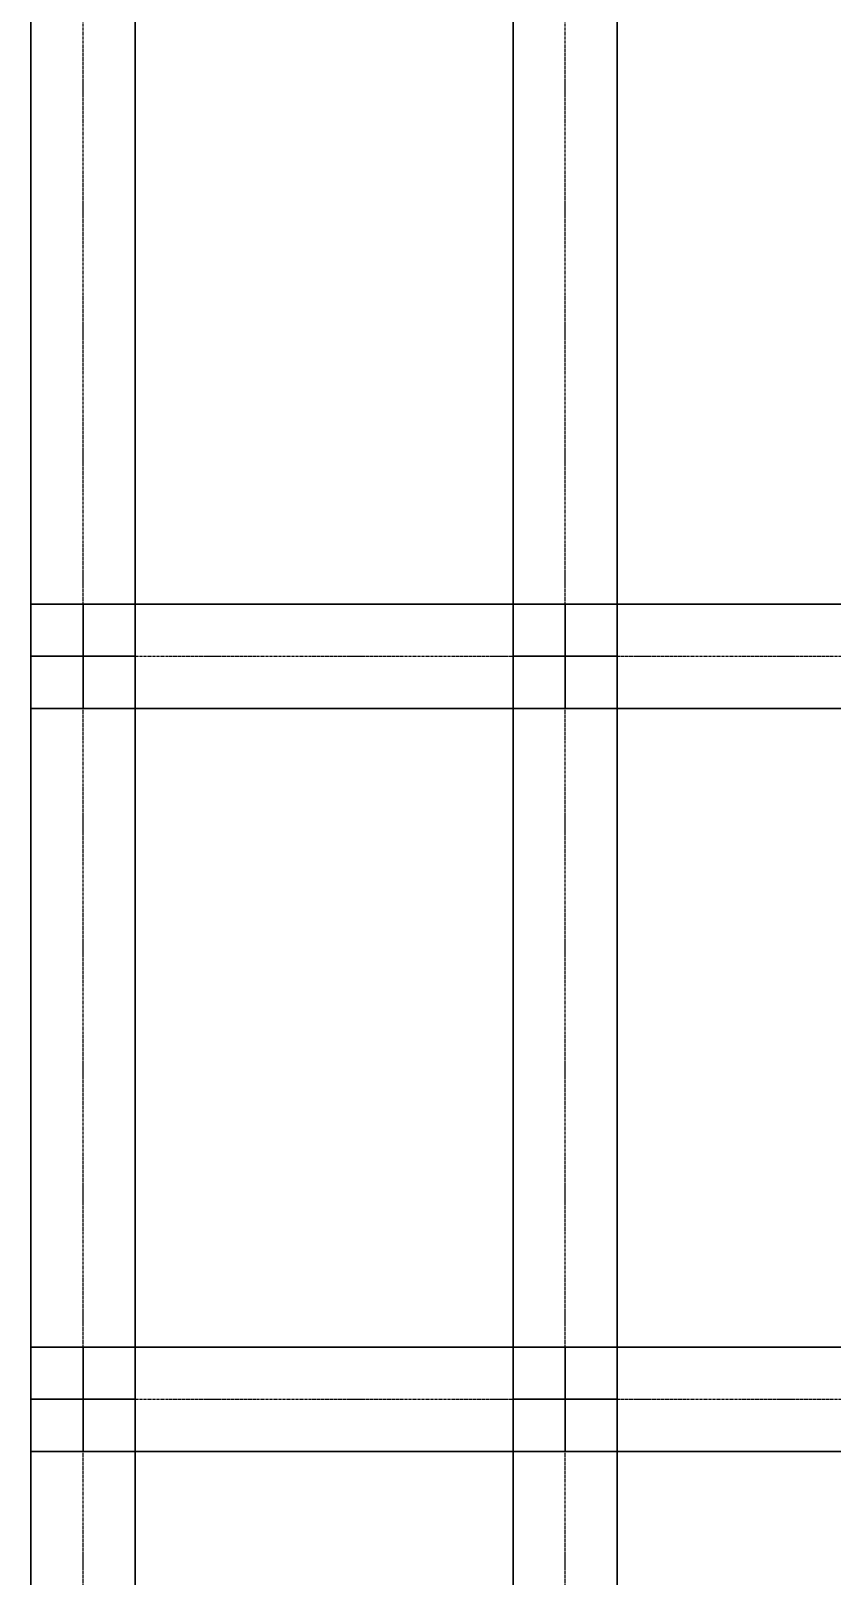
# Model space of a CAD drawing. Extents: x -12 to 2097, y 100 to 3117.
# Drawn here: x 1722 to 1906.5, y 474.2 to 829.8 of the extents above; entities that cross this region are included whole.
import ezdxf

# ---------------------------------------------------------------- set-up
doc = ezdxf.new("R2010")
doc.units = 0
doc.header["$MEASUREMENT"] = 0
doc.linetypes.add('Center', pattern=[2, 1.25, -0.25, 0.25, -0.25])
for name, color, linetype in [('BEAM', 5, 'CONTINUOUS'), ('CENTERLINES', 7, 'CONTINUOUS'), ('COLS', 5, 'CONTINUOUS')]:
    doc.layers.add(name, color=color, linetype=linetype)

msp = doc.modelspace()

# ---------------------------------------------------------------- linework, layer by layer
at = {"layer": 'BEAM', "color": 5, "linetype": 'CONTINUOUS'}
for points in [[(1722, 685.92, 600), (1722, 685.92, 624), (1722, 856.92, 624), (1722, 856.92, 600)], [(1722, 685.92, 624), (1746, 685.92, 624), (1746, 856.92, 624), (1722, 856.92, 624)], [(1746, 685.92, 600), (1722, 685.92, 600), (1722, 856.92, 600), (1746, 856.92, 600)], [(1722, 685.92, 468), (1722, 685.92, 492), (1722, 856.92, 492), (1722, 856.92, 468)], [(1722, 685.92, 492), (1746, 685.92, 492), (1746, 856.92, 492), (1722, 856.92, 492)], [(1746, 685.92, 468), (1722, 685.92, 468), (1722, 856.92, 468), (1746, 856.92, 468)], [(1722, 685.92, 336), (1722, 685.92, 360), (1722, 856.92, 360), (1722, 856.92, 336)], [(1722, 685.92, 360), (1746, 685.92, 360), (1746, 856.92, 360), (1722, 856.92, 360)], [(1746, 685.92, 336), (1722, 685.92, 336), (1722, 856.92, 336), (1746, 856.92, 336)], [(1722, 685.92, 204), (1722, 685.92, 228), (1722, 856.92, 228), (1722, 856.92, 204)], [(1722, 685.92, 228), (1746, 685.92, 228), (1746, 856.92, 228), (1722, 856.92, 228)], [(1746, 685.92, 204), (1722, 685.92, 204), (1722, 856.92, 204), (1746, 856.92, 204)], [(1722, 685.92, 60), (1722, 685.92, 84), (1722, 856.92, 84), (1722, 856.92, 60)], [(1722, 685.92, 84), (1746, 685.92, 84), (1746, 856.92, 84), (1722, 856.92, 84)], [(1746, 685.92, 60), (1722, 685.92, 60), (1722, 856.92, 60), (1746, 856.92, 60)], [(1746, 685.92, 624), (1746, 685.92, 600), (1746, 856.92, 600), (1746, 856.92, 624)], [(1746, 685.92, 492), (1746, 685.92, 468), (1746, 856.92, 468), (1746, 856.92, 492)], [(1746, 685.92, 360), (1746, 685.92, 336), (1746, 856.92, 336), (1746, 856.92, 360)], [(1746, 685.92, 228), (1746, 685.92, 204), (1746, 856.92, 204), (1746, 856.92, 228)], [(1746, 685.92, 84), (1746, 685.92, 60), (1746, 856.92, 60), (1746, 856.92, 84)], [(1833, 685.92, 600), (1833, 685.92, 624), (1833, 856.92, 624), (1833, 856.92, 600)], [(1833, 685.92, 624), (1857, 685.92, 624), (1857, 856.92, 624), (1833, 856.92, 624)], [(1857, 685.92, 600), (1833, 685.92, 600), (1833, 856.92, 600), (1857, 856.92, 600)], [(1833, 685.92, 468), (1833, 685.92, 492), (1833, 856.92, 492), (1833, 856.92, 468)], [(1833, 685.92, 492), (1857, 685.92, 492), (1857, 856.92, 492), (1833, 856.92, 492)], [(1857, 685.92, 468), (1833, 685.92, 468), (1833, 856.92, 468), (1857, 856.92, 468)], [(1833, 685.92, 336), (1833, 685.92, 360), (1833, 856.92, 360), (1833, 856.92, 336)], [(1833, 685.92, 360), (1857, 685.92, 360), (1857, 856.92, 360), (1833, 856.92, 360)], [(1857, 685.92, 336), (1833, 685.92, 336), (1833, 856.92, 336), (1857, 856.92, 336)], [(1833, 685.92, 204), (1833, 685.92, 228), (1833, 856.92, 228), (1833, 856.92, 204)], [(1833, 685.92, 228), (1857, 685.92, 228), (1857, 856.92, 228), (1833, 856.92, 228)], [(1857, 685.92, 204), (1833, 685.92, 204), (1833, 856.92, 204), (1857, 856.92, 204)], [(1833, 685.92, 60), (1833, 685.92, 84), (1833, 856.92, 84), (1833, 856.92, 60)], [(1833, 685.92, 84), (1857, 685.92, 84), (1857, 856.92, 84), (1833, 856.92, 84)], [(1857, 685.92, 60), (1833, 685.92, 60), (1833, 856.92, 60), (1857, 856.92, 60)], [(1857, 685.92, 624), (1857, 685.92, 600), (1857, 856.92, 600), (1857, 856.92, 624)], [(1857, 685.92, 492), (1857, 685.92, 468), (1857, 856.92, 468), (1857, 856.92, 492)], [(1857, 685.92, 360), (1857, 685.92, 336), (1857, 856.92, 336), (1857, 856.92, 360)], [(1857, 685.92, 228), (1857, 685.92, 204), (1857, 856.92, 204), (1857, 856.92, 228)], [(1857, 685.92, 84), (1857, 685.92, 60), (1857, 856.92, 60), (1857, 856.92, 84)], [(1734, 697.92, 600), (1734, 697.92, 624), (1845, 697.92, 624), (1845, 697.92, 600)], [(1734, 697.92, 624), (1734, 673.92, 624), (1845, 673.92, 624), (1845, 697.92, 624)], [(1734, 673.92, 600), (1734, 697.92, 600), (1845, 697.92, 600), (1845, 673.92, 600)], [(1734, 697.92, 468), (1734, 697.92, 492), (1845, 697.92, 492), (1845, 697.92, 468)], [(1734, 697.92, 492), (1734, 673.92, 492), (1845, 673.92, 492), (1845, 697.92, 492)], [(1734, 673.92, 468), (1734, 697.92, 468), (1845, 697.92, 468), (1845, 673.92, 468)], [(1734, 697.92, 336), (1734, 697.92, 360), (1845, 697.92, 360), (1845, 697.92, 336)], [(1734, 697.92, 360), (1734, 673.92, 360), (1845, 673.92, 360), (1845, 697.92, 360)], [(1734, 673.92, 336), (1734, 697.92, 336), (1845, 697.92, 336), (1845, 673.92, 336)], [(1734, 697.92, 204), (1734, 697.92, 228), (1845, 697.92, 228), (1845, 697.92, 204)], [(1734, 697.92, 228), (1734, 673.92, 228), (1845, 673.92, 228), (1845, 697.92, 228)], [(1734, 673.92, 204), (1734, 697.92, 204), (1845, 697.92, 204), (1845, 673.92, 204)], [(1734, 697.92, 60), (1734, 697.92, 84), (1845, 697.92, 84), (1845, 697.92, 60)], [(1734, 697.92, 84), (1734, 673.92, 84), (1845, 673.92, 84), (1845, 697.92, 84)], [(1734, 673.92, 60), (1734, 697.92, 60), (1845, 697.92, 60), (1845, 673.92, 60)], [(1845, 697.92, 600), (1845, 697.92, 624), (1974, 697.92, 624), (1974, 697.92, 600)], [(1845, 697.92, 624), (1845, 673.92, 624), (1974, 673.92, 624), (1974, 697.92, 624)], [(1845, 673.92, 600), (1845, 697.92, 600), (1974, 697.92, 600), (1974, 673.92, 600)], [(1845, 697.92, 468), (1845, 697.92, 492), (1974, 697.92, 492), (1974, 697.92, 468)], [(1845, 697.92, 492), (1845, 673.92, 492), (1974, 673.92, 492), (1974, 697.92, 492)], [(1845, 673.92, 468), (1845, 697.92, 468), (1974, 697.92, 468), (1974, 673.92, 468)], [(1845, 697.92, 336), (1845, 697.92, 360), (1974, 697.92, 360), (1974, 697.92, 336)], [(1845, 697.92, 360), (1845, 673.92, 360), (1974, 673.92, 360), (1974, 697.92, 360)], [(1845, 673.92, 336), (1845, 697.92, 336), (1974, 697.92, 336), (1974, 673.92, 336)], [(1845, 697.92, 204), (1845, 697.92, 228), (1974, 697.92, 228), (1974, 697.92, 204)], [(1845, 697.92, 228), (1845, 673.92, 228), (1974, 673.92, 228), (1974, 697.92, 228)], [(1845, 673.92, 204), (1845, 697.92, 204), (1974, 697.92, 204), (1974, 673.92, 204)], [(1845, 697.92, 60), (1845, 697.92, 84), (1974, 697.92, 84), (1974, 697.92, 60)], [(1845, 697.92, 84), (1845, 673.92, 84), (1974, 673.92, 84), (1974, 697.92, 84)], [(1845, 673.92, 60), (1845, 697.92, 60), (1974, 697.92, 60), (1974, 673.92, 60)], [(1722, 514.92, 600), (1722, 514.92, 624), (1722, 685.92, 624), (1722, 685.92, 600)], [(1722, 514.92, 624), (1746, 514.92, 624), (1746, 685.92, 624), (1722, 685.92, 624)], [(1746, 514.92, 600), (1722, 514.92, 600), (1722, 685.92, 600), (1746, 685.92, 600)], [(1722, 514.92, 468), (1722, 514.92, 492), (1722, 685.92, 492), (1722, 685.92, 468)], [(1722, 514.92, 492), (1746, 514.92, 492), (1746, 685.92, 492), (1722, 685.92, 492)], [(1746, 514.92, 468), (1722, 514.92, 468), (1722, 685.92, 468), (1746, 685.92, 468)], [(1722, 514.92, 336), (1722, 514.92, 360), (1722, 685.92, 360), (1722, 685.92, 336)], [(1722, 514.92, 360), (1746, 514.92, 360), (1746, 685.92, 360), (1722, 685.92, 360)], [(1746, 514.92, 336), (1722, 514.92, 336), (1722, 685.92, 336), (1746, 685.92, 336)], [(1722, 514.92, 204), (1722, 514.92, 228), (1722, 685.92, 228), (1722, 685.92, 204)], [(1722, 514.92, 228), (1746, 514.92, 228), (1746, 685.92, 228), (1722, 685.92, 228)], [(1746, 514.92, 204), (1722, 514.92, 204), (1722, 685.92, 204), (1746, 685.92, 204)], [(1722, 514.92, 60), (1722, 514.92, 84), (1722, 685.92, 84), (1722, 685.92, 60)], [(1722, 514.92, 84), (1746, 514.92, 84), (1746, 685.92, 84), (1722, 685.92, 84)], [(1746, 514.92, 60), (1722, 514.92, 60), (1722, 685.92, 60), (1746, 685.92, 60)], [(1746, 514.92, 624), (1746, 514.92, 600), (1746, 685.92, 600), (1746, 685.92, 624)], [(1746, 514.92, 492), (1746, 514.92, 468), (1746, 685.92, 468), (1746, 685.92, 492)], [(1746, 514.92, 360), (1746, 514.92, 336), (1746, 685.92, 336), (1746, 685.92, 360)], [(1746, 514.92, 228), (1746, 514.92, 204), (1746, 685.92, 204), (1746, 685.92, 228)], [(1746, 514.92, 84), (1746, 514.92, 60), (1746, 685.92, 60), (1746, 685.92, 84)], [(1833, 514.92, 600), (1833, 514.92, 624), (1833, 685.92, 624), (1833, 685.92, 600)], [(1833, 514.92, 624), (1857, 514.92, 624), (1857, 685.92, 624), (1833, 685.92, 624)], [(1857, 514.92, 600), (1833, 514.92, 600), (1833, 685.92, 600), (1857, 685.92, 600)], [(1833, 514.92, 468), (1833, 514.92, 492), (1833, 685.92, 492), (1833, 685.92, 468)], [(1833, 514.92, 492), (1857, 514.92, 492), (1857, 685.92, 492), (1833, 685.92, 492)], [(1857, 514.92, 468), (1833, 514.92, 468), (1833, 685.92, 468), (1857, 685.92, 468)], [(1833, 514.92, 336), (1833, 514.92, 360), (1833, 685.92, 360), (1833, 685.92, 336)], [(1833, 514.92, 360), (1857, 514.92, 360), (1857, 685.92, 360), (1833, 685.92, 360)], [(1857, 514.92, 336), (1833, 514.92, 336), (1833, 685.92, 336), (1857, 685.92, 336)], [(1833, 514.92, 204), (1833, 514.92, 228), (1833, 685.92, 228), (1833, 685.92, 204)], [(1833, 514.92, 228), (1857, 514.92, 228), (1857, 685.92, 228), (1833, 685.92, 228)], [(1857, 514.92, 204), (1833, 514.92, 204), (1833, 685.92, 204), (1857, 685.92, 204)], [(1833, 514.92, 60), (1833, 514.92, 84), (1833, 685.92, 84), (1833, 685.92, 60)], [(1833, 514.92, 84), (1857, 514.92, 84), (1857, 685.92, 84), (1833, 685.92, 84)], [(1857, 514.92, 60), (1833, 514.92, 60), (1833, 685.92, 60), (1857, 685.92, 60)], [(1857, 514.92, 624), (1857, 514.92, 600), (1857, 685.92, 600), (1857, 685.92, 624)], [(1857, 514.92, 492), (1857, 514.92, 468), (1857, 685.92, 468), (1857, 685.92, 492)], [(1857, 514.92, 360), (1857, 514.92, 336), (1857, 685.92, 336), (1857, 685.92, 360)], [(1857, 514.92, 228), (1857, 514.92, 204), (1857, 685.92, 204), (1857, 685.92, 228)], [(1857, 514.92, 84), (1857, 514.92, 60), (1857, 685.92, 60), (1857, 685.92, 84)], [(1734, 673.92, 624), (1734, 673.92, 600), (1845, 673.92, 600), (1845, 673.92, 624)], [(1734, 673.92, 492), (1734, 673.92, 468), (1845, 673.92, 468), (1845, 673.92, 492)], [(1734, 673.92, 360), (1734, 673.92, 336), (1845, 673.92, 336), (1845, 673.92, 360)], [(1734, 673.92, 228), (1734, 673.92, 204), (1845, 673.92, 204), (1845, 673.92, 228)], [(1734, 673.92, 84), (1734, 673.92, 60), (1845, 673.92, 60), (1845, 673.92, 84)], [(1845, 673.92, 624), (1845, 673.92, 600), (1974, 673.92, 600), (1974, 673.92, 624)], [(1845, 673.92, 492), (1845, 673.92, 468), (1974, 673.92, 468), (1974, 673.92, 492)], [(1845, 673.92, 360), (1845, 673.92, 336), (1974, 673.92, 336), (1974, 673.92, 360)], [(1845, 673.92, 228), (1845, 673.92, 204), (1974, 673.92, 204), (1974, 673.92, 228)], [(1845, 673.92, 84), (1845, 673.92, 60), (1974, 673.92, 60), (1974, 673.92, 84)], [(1734, 526.92, 600), (1734, 526.92, 624), (1845, 526.92, 624), (1845, 526.92, 600)], [(1734, 526.92, 624), (1734, 502.92, 624), (1845, 502.92, 624), (1845, 526.92, 624)], [(1734, 502.92, 600), (1734, 526.92, 600), (1845, 526.92, 600), (1845, 502.92, 600)], [(1734, 526.92, 468), (1734, 526.92, 492), (1845, 526.92, 492), (1845, 526.92, 468)], [(1734, 526.92, 492), (1734, 502.92, 492), (1845, 502.92, 492), (1845, 526.92, 492)], [(1734, 502.92, 468), (1734, 526.92, 468), (1845, 526.92, 468), (1845, 502.92, 468)], [(1734, 526.92, 336), (1734, 526.92, 360), (1845, 526.92, 360), (1845, 526.92, 336)], [(1734, 526.92, 360), (1734, 502.92, 360), (1845, 502.92, 360), (1845, 526.92, 360)], [(1734, 502.92, 336), (1734, 526.92, 336), (1845, 526.92, 336), (1845, 502.92, 336)], [(1734, 526.92, 204), (1734, 526.92, 228), (1845, 526.92, 228), (1845, 526.92, 204)], [(1734, 526.92, 228), (1734, 502.92, 228), (1845, 502.92, 228), (1845, 526.92, 228)], [(1734, 502.92, 204), (1734, 526.92, 204), (1845, 526.92, 204), (1845, 502.92, 204)], [(1734, 526.92, 60), (1734, 526.92, 84), (1845, 526.92, 84), (1845, 526.92, 60)], [(1734, 526.92, 84), (1734, 502.92, 84), (1845, 502.92, 84), (1845, 526.92, 84)], [(1734, 502.92, 60), (1734, 526.92, 60), (1845, 526.92, 60), (1845, 502.92, 60)], [(1845, 526.92, 600), (1845, 526.92, 624), (1974, 526.92, 624), (1974, 526.92, 600)], [(1845, 526.92, 624), (1845, 502.92, 624), (1974, 502.92, 624), (1974, 526.92, 624)], [(1845, 502.92, 600), (1845, 526.92, 600), (1974, 526.92, 600), (1974, 502.92, 600)], [(1845, 526.92, 468), (1845, 526.92, 492), (1974, 526.92, 492), (1974, 526.92, 468)], [(1845, 526.92, 492), (1845, 502.92, 492), (1974, 502.92, 492), (1974, 526.92, 492)], [(1845, 502.92, 468), (1845, 526.92, 468), (1974, 526.92, 468), (1974, 502.92, 468)], [(1845, 526.92, 336), (1845, 526.92, 360), (1974, 526.92, 360), (1974, 526.92, 336)], [(1845, 526.92, 360), (1845, 502.92, 360), (1974, 502.92, 360), (1974, 526.92, 360)], [(1845, 502.92, 336), (1845, 526.92, 336), (1974, 526.92, 336), (1974, 502.92, 336)], [(1845, 526.92, 204), (1845, 526.92, 228), (1974, 526.92, 228), (1974, 526.92, 204)], [(1845, 526.92, 228), (1845, 502.92, 228), (1974, 502.92, 228), (1974, 526.92, 228)], [(1845, 502.92, 204), (1845, 526.92, 204), (1974, 526.92, 204), (1974, 502.92, 204)], [(1845, 526.92, 60), (1845, 526.92, 84), (1974, 526.92, 84), (1974, 526.92, 60)], [(1845, 526.92, 84), (1845, 502.92, 84), (1974, 502.92, 84), (1974, 526.92, 84)], [(1845, 502.92, 60), (1845, 526.92, 60), (1974, 526.92, 60), (1974, 502.92, 60)], [(1722, 454.92, 600), (1722, 454.92, 624), (1722, 514.92, 624), (1722, 514.92, 600)], [(1722, 454.92, 624), (1746, 454.92, 624), (1746, 514.92, 624), (1722, 514.92, 624)], [(1746, 454.92, 600), (1722, 454.92, 600), (1722, 514.92, 600), (1746, 514.92, 600)], [(1722, 454.92, 468), (1722, 454.92, 492), (1722, 514.92, 492), (1722, 514.92, 468)], [(1722, 454.92, 492), (1746, 454.92, 492), (1746, 514.92, 492), (1722, 514.92, 492)], [(1746, 454.92, 468), (1722, 454.92, 468), (1722, 514.92, 468), (1746, 514.92, 468)], [(1722, 454.92, 336), (1722, 454.92, 360), (1722, 514.92, 360), (1722, 514.92, 336)], [(1722, 454.92, 360), (1746, 454.92, 360), (1746, 514.92, 360), (1722, 514.92, 360)], [(1746, 454.92, 336), (1722, 454.92, 336), (1722, 514.92, 336), (1746, 514.92, 336)], [(1722, 454.92, 204), (1722, 454.92, 228), (1722, 514.92, 228), (1722, 514.92, 204)], [(1722, 454.92, 228), (1746, 454.92, 228), (1746, 514.92, 228), (1722, 514.92, 228)], [(1746, 454.92, 204), (1722, 454.92, 204), (1722, 514.92, 204), (1746, 514.92, 204)], [(1722, 454.92, 60), (1722, 454.92, 84), (1722, 514.92, 84), (1722, 514.92, 60)], [(1722, 454.92, 84), (1746, 454.92, 84), (1746, 514.92, 84), (1722, 514.92, 84)], [(1746, 454.92, 60), (1722, 454.92, 60), (1722, 514.92, 60), (1746, 514.92, 60)], [(1746, 454.92, 624), (1746, 454.92, 600), (1746, 514.92, 600), (1746, 514.92, 624)], [(1746, 454.92, 492), (1746, 454.92, 468), (1746, 514.92, 468), (1746, 514.92, 492)], [(1746, 454.92, 360), (1746, 454.92, 336), (1746, 514.92, 336), (1746, 514.92, 360)], [(1746, 454.92, 228), (1746, 454.92, 204), (1746, 514.92, 204), (1746, 514.92, 228)], [(1746, 454.92, 84), (1746, 454.92, 60), (1746, 514.92, 60), (1746, 514.92, 84)], [(1833, 454.92, 600), (1833, 454.92, 624), (1833, 514.92, 624), (1833, 514.92, 600)], [(1833, 454.92, 624), (1857, 454.92, 624), (1857, 514.92, 624), (1833, 514.92, 624)], [(1857, 454.92, 600), (1833, 454.92, 600), (1833, 514.92, 600), (1857, 514.92, 600)], [(1833, 454.92, 468), (1833, 454.92, 492), (1833, 514.92, 492), (1833, 514.92, 468)], [(1833, 454.92, 492), (1857, 454.92, 492), (1857, 514.92, 492), (1833, 514.92, 492)], [(1857, 454.92, 468), (1833, 454.92, 468), (1833, 514.92, 468), (1857, 514.92, 468)], [(1833, 454.92, 336), (1833, 454.92, 360), (1833, 514.92, 360), (1833, 514.92, 336)], [(1833, 454.92, 360), (1857, 454.92, 360), (1857, 514.92, 360), (1833, 514.92, 360)], [(1857, 454.92, 336), (1833, 454.92, 336), (1833, 514.92, 336), (1857, 514.92, 336)], [(1833, 454.92, 204), (1833, 454.92, 228), (1833, 514.92, 228), (1833, 514.92, 204)], [(1833, 454.92, 228), (1857, 454.92, 228), (1857, 514.92, 228), (1833, 514.92, 228)], [(1857, 454.92, 204), (1833, 454.92, 204), (1833, 514.92, 204), (1857, 514.92, 204)], [(1833, 454.92, 60), (1833, 454.92, 84), (1833, 514.92, 84), (1833, 514.92, 60)], [(1833, 454.92, 84), (1857, 454.92, 84), (1857, 514.92, 84), (1833, 514.92, 84)], [(1857, 454.92, 60), (1833, 454.92, 60), (1833, 514.92, 60), (1857, 514.92, 60)], [(1857, 454.92, 624), (1857, 454.92, 600), (1857, 514.92, 600), (1857, 514.92, 624)], [(1857, 454.92, 492), (1857, 454.92, 468), (1857, 514.92, 468), (1857, 514.92, 492)], [(1857, 454.92, 360), (1857, 454.92, 336), (1857, 514.92, 336), (1857, 514.92, 360)], [(1857, 454.92, 228), (1857, 454.92, 204), (1857, 514.92, 204), (1857, 514.92, 228)], [(1857, 454.92, 84), (1857, 454.92, 60), (1857, 514.92, 60), (1857, 514.92, 84)], [(1734, 502.92, 624), (1734, 502.92, 600), (1845, 502.92, 600), (1845, 502.92, 624)], [(1734, 502.92, 492), (1734, 502.92, 468), (1845, 502.92, 468), (1845, 502.92, 492)], [(1734, 502.92, 360), (1734, 502.92, 336), (1845, 502.92, 336), (1845, 502.92, 360)], [(1734, 502.92, 228), (1734, 502.92, 204), (1845, 502.92, 204), (1845, 502.92, 228)], [(1734, 502.92, 84), (1734, 502.92, 60), (1845, 502.92, 60), (1845, 502.92, 84)], [(1845, 502.92, 624), (1845, 502.92, 600), (1974, 502.92, 600), (1974, 502.92, 624)], [(1845, 502.92, 492), (1845, 502.92, 468), (1974, 502.92, 468), (1974, 502.92, 492)], [(1845, 502.92, 360), (1845, 502.92, 336), (1974, 502.92, 336), (1974, 502.92, 360)], [(1845, 502.92, 228), (1845, 502.92, 204), (1974, 502.92, 204), (1974, 502.92, 228)], [(1845, 502.92, 84), (1845, 502.92, 60), (1974, 502.92, 60), (1974, 502.92, 84)]]:
    msp.add_3dface(points, dxfattribs=at)
at = {"layer": 'CENTERLINES', "color": 0, "linetype": 'CENTER', "ltscale": 0.5}
for p, q in [((1734, 685.92, 624), (1734, 856.92, 624)), ((1734, 685.92, 492), (1734, 856.92, 492)), ((1734, 685.92, 360), (1734, 856.92, 360)), ((1734, 685.92, 228), (1734, 856.92, 228)), ((1734, 685.92, 84), (1734, 856.92, 84)), ((1845, 685.92, 624), (1845, 856.92, 624)), ((1845, 685.92, 492), (1845, 856.92, 492)), ((1845, 685.92, 360), (1845, 856.92, 360)), ((1845, 685.92, 228), (1845, 856.92, 228)), ((1845, 685.92, 84), (1845, 856.92, 84)), ((1734, 514.92, 624), (1734, 685.92, 624)), ((1734, 514.92, 492), (1734, 685.92, 492)), ((1734, 514.92, 360), (1734, 685.92, 360)), ((1734, 514.92, 228), (1734, 685.92, 228)), ((1734, 514.92, 84), (1734, 685.92, 84)), ((1734, 685.92, 624), (1845, 685.92, 624)), ((1734, 685.92, 492), (1845, 685.92, 492)), ((1734, 685.92, 360), (1845, 685.92, 360)), ((1734, 685.92, 228), (1845, 685.92, 228)), ((1734, 685.92, 84), (1845, 685.92, 84)), ((1734, 685.92, 492), (1734, 685.92, 624)), ((1734, 685.92, 360), (1734, 685.92, 492)), ((1734, 685.92, 228), (1734, 685.92, 360)), ((1734, 685.92, 84), (1734, 685.92, 228)), ((1734, 685.92, 24), (1734, 685.92, 84)), ((1734, 685.92), (1734, 685.92, 24)), ((1845, 514.92, 624), (1845, 685.92, 624)), ((1845, 514.92, 492), (1845, 685.92, 492)), ((1845, 514.92, 360), (1845, 685.92, 360)), ((1845, 514.92, 228), (1845, 685.92, 228)), ((1845, 514.92, 84), (1845, 685.92, 84)), ((1845, 685.92, 624), (1974, 685.92, 624)), ((1845, 685.92, 492), (1974, 685.92, 492)), ((1845, 685.92, 360), (1974, 685.92, 360)), ((1845, 685.92, 228), (1974, 685.92, 228)), ((1845, 685.92, 84), (1974, 685.92, 84)), ((1845, 685.92, 492), (1845, 685.92, 624)), ((1845, 685.92, 360), (1845, 685.92, 492)), ((1845, 685.92, 228), (1845, 685.92, 360)), ((1845, 685.92, 84), (1845, 685.92, 228)), ((1845, 685.92, 24), (1845, 685.92, 84)), ((1845, 685.92), (1845, 685.92, 24)), ((1734, 454.92, 624), (1734, 514.92, 624)), ((1734, 454.92, 492), (1734, 514.92, 492)), ((1734, 454.92, 360), (1734, 514.92, 360)), ((1734, 454.92, 228), (1734, 514.92, 228)), ((1734, 454.92, 84), (1734, 514.92, 84)), ((1734, 514.92, 624), (1845, 514.92, 624)), ((1734, 514.92, 492), (1845, 514.92, 492)), ((1734, 514.92, 360), (1845, 514.92, 360)), ((1734, 514.92, 228), (1845, 514.92, 228)), ((1734, 514.92, 84), (1845, 514.92, 84)), ((1734, 514.92, 492), (1734, 514.92, 624)), ((1734, 514.92, 360), (1734, 514.92, 492)), ((1734, 514.92, 228), (1734, 514.92, 360)), ((1734, 514.92, 84), (1734, 514.92, 228)), ((1734, 514.92, 24), (1734, 514.92, 84)), ((1734, 514.92), (1734, 514.92, 24)), ((1845, 454.92, 624), (1845, 514.92, 624)), ((1845, 454.92, 492), (1845, 514.92, 492)), ((1845, 454.92, 360), (1845, 514.92, 360)), ((1845, 454.92, 228), (1845, 514.92, 228)), ((1845, 454.92, 84), (1845, 514.92, 84)), ((1845, 514.92, 624), (1974, 514.92, 624)), ((1845, 514.92, 492), (1974, 514.92, 492)), ((1845, 514.92, 360), (1974, 514.92, 360)), ((1845, 514.92, 228), (1974, 514.92, 228)), ((1845, 514.92, 84), (1974, 514.92, 84)), ((1845, 514.92, 492), (1845, 514.92, 624)), ((1845, 514.92, 360), (1845, 514.92, 492)), ((1845, 514.92, 228), (1845, 514.92, 360)), ((1845, 514.92, 84), (1845, 514.92, 228)), ((1845, 514.92, 24), (1845, 514.92, 84)), ((1845, 514.92), (1845, 514.92, 24))]:
    msp.add_line(p, q, dxfattribs=at)
at = {"layer": 'COLS', "color": 5, "linetype": 'CONTINUOUS'}
for points in [[(1746, 697.92, 492), (1722, 697.92, 492), (1722, 697.92, 624), (1746, 697.92, 624)], [(1722, 697.92, 492), (1722, 673.92, 492), (1722, 673.92, 624), (1722, 697.92, 624)], [(1746, 697.92, 360), (1722, 697.92, 360), (1722, 697.92, 492), (1746, 697.92, 492)], [(1722, 697.92, 360), (1722, 673.92, 360), (1722, 673.92, 492), (1722, 697.92, 492)], [(1746, 697.92, 228), (1722, 697.92, 228), (1722, 697.92, 360), (1746, 697.92, 360)], [(1722, 697.92, 228), (1722, 673.92, 228), (1722, 673.92, 360), (1722, 697.92, 360)], [(1746, 697.92, 84), (1722, 697.92, 84), (1722, 697.92, 228), (1746, 697.92, 228)], [(1722, 697.92, 84), (1722, 673.92, 84), (1722, 673.92, 228), (1722, 697.92, 228)], [(1746, 697.92, 24), (1722, 697.92, 24), (1722, 697.92, 84), (1746, 697.92, 84)], [(1722, 697.92, 24), (1722, 673.92, 24), (1722, 673.92, 84), (1722, 697.92, 84)], [(1746, 697.92), (1722, 697.92), (1722, 697.92, 24), (1746, 697.92, 24)], [(1722, 697.92), (1722, 673.92), (1722, 673.92, 24), (1722, 697.92, 24)], [(1746, 673.92, 492), (1746, 697.92, 492), (1746, 697.92, 624), (1746, 673.92, 624)], [(1746, 673.92, 360), (1746, 697.92, 360), (1746, 697.92, 492), (1746, 673.92, 492)], [(1746, 673.92, 228), (1746, 697.92, 228), (1746, 697.92, 360), (1746, 673.92, 360)], [(1746, 673.92, 84), (1746, 697.92, 84), (1746, 697.92, 228), (1746, 673.92, 228)], [(1746, 673.92, 24), (1746, 697.92, 24), (1746, 697.92, 84), (1746, 673.92, 84)], [(1746, 673.92), (1746, 697.92), (1746, 697.92, 24), (1746, 673.92, 24)], [(1857, 697.92, 492), (1833, 697.92, 492), (1833, 697.92, 624), (1857, 697.92, 624)], [(1833, 697.92, 492), (1833, 673.92, 492), (1833, 673.92, 624), (1833, 697.92, 624)], [(1857, 697.92, 360), (1833, 697.92, 360), (1833, 697.92, 492), (1857, 697.92, 492)], [(1833, 697.92, 360), (1833, 673.92, 360), (1833, 673.92, 492), (1833, 697.92, 492)], [(1857, 697.92, 228), (1833, 697.92, 228), (1833, 697.92, 360), (1857, 697.92, 360)], [(1833, 697.92, 228), (1833, 673.92, 228), (1833, 673.92, 360), (1833, 697.92, 360)], [(1857, 697.92, 84), (1833, 697.92, 84), (1833, 697.92, 228), (1857, 697.92, 228)], [(1833, 697.92, 84), (1833, 673.92, 84), (1833, 673.92, 228), (1833, 697.92, 228)], [(1857, 697.92, 24), (1833, 697.92, 24), (1833, 697.92, 84), (1857, 697.92, 84)], [(1833, 697.92, 24), (1833, 673.92, 24), (1833, 673.92, 84), (1833, 697.92, 84)], [(1857, 697.92), (1833, 697.92), (1833, 697.92, 24), (1857, 697.92, 24)], [(1833, 697.92), (1833, 673.92), (1833, 673.92, 24), (1833, 697.92, 24)], [(1857, 673.92, 492), (1857, 697.92, 492), (1857, 697.92, 624), (1857, 673.92, 624)], [(1857, 673.92, 360), (1857, 697.92, 360), (1857, 697.92, 492), (1857, 673.92, 492)], [(1857, 673.92, 228), (1857, 697.92, 228), (1857, 697.92, 360), (1857, 673.92, 360)], [(1857, 673.92, 84), (1857, 697.92, 84), (1857, 697.92, 228), (1857, 673.92, 228)], [(1857, 673.92, 24), (1857, 697.92, 24), (1857, 697.92, 84), (1857, 673.92, 84)], [(1857, 673.92), (1857, 697.92), (1857, 697.92, 24), (1857, 673.92, 24)], [(1722, 673.92, 492), (1746, 673.92, 492), (1746, 673.92, 624), (1722, 673.92, 624)], [(1722, 673.92, 360), (1746, 673.92, 360), (1746, 673.92, 492), (1722, 673.92, 492)], [(1722, 673.92, 228), (1746, 673.92, 228), (1746, 673.92, 360), (1722, 673.92, 360)], [(1722, 673.92, 84), (1746, 673.92, 84), (1746, 673.92, 228), (1722, 673.92, 228)], [(1722, 673.92, 24), (1746, 673.92, 24), (1746, 673.92, 84), (1722, 673.92, 84)], [(1722, 673.92), (1746, 673.92), (1746, 673.92, 24), (1722, 673.92, 24)], [(1833, 673.92, 492), (1857, 673.92, 492), (1857, 673.92, 624), (1833, 673.92, 624)], [(1833, 673.92, 360), (1857, 673.92, 360), (1857, 673.92, 492), (1833, 673.92, 492)], [(1833, 673.92, 228), (1857, 673.92, 228), (1857, 673.92, 360), (1833, 673.92, 360)], [(1833, 673.92, 84), (1857, 673.92, 84), (1857, 673.92, 228), (1833, 673.92, 228)], [(1833, 673.92, 24), (1857, 673.92, 24), (1857, 673.92, 84), (1833, 673.92, 84)], [(1833, 673.92), (1857, 673.92), (1857, 673.92, 24), (1833, 673.92, 24)], [(1746, 526.92, 492), (1722, 526.92, 492), (1722, 526.92, 624), (1746, 526.92, 624)], [(1722, 526.92, 492), (1722, 502.92, 492), (1722, 502.92, 624), (1722, 526.92, 624)], [(1746, 526.92, 360), (1722, 526.92, 360), (1722, 526.92, 492), (1746, 526.92, 492)], [(1722, 526.92, 360), (1722, 502.92, 360), (1722, 502.92, 492), (1722, 526.92, 492)], [(1746, 526.92, 228), (1722, 526.92, 228), (1722, 526.92, 360), (1746, 526.92, 360)], [(1722, 526.92, 228), (1722, 502.92, 228), (1722, 502.92, 360), (1722, 526.92, 360)], [(1746, 526.92, 84), (1722, 526.92, 84), (1722, 526.92, 228), (1746, 526.92, 228)], [(1722, 526.92, 84), (1722, 502.92, 84), (1722, 502.92, 228), (1722, 526.92, 228)], [(1746, 526.92, 24), (1722, 526.92, 24), (1722, 526.92, 84), (1746, 526.92, 84)], [(1722, 526.92, 24), (1722, 502.92, 24), (1722, 502.92, 84), (1722, 526.92, 84)], [(1746, 526.92), (1722, 526.92), (1722, 526.92, 24), (1746, 526.92, 24)], [(1722, 526.92), (1722, 502.92), (1722, 502.92, 24), (1722, 526.92, 24)], [(1746, 502.92, 492), (1746, 526.92, 492), (1746, 526.92, 624), (1746, 502.92, 624)], [(1746, 502.92, 360), (1746, 526.92, 360), (1746, 526.92, 492), (1746, 502.92, 492)], [(1746, 502.92, 228), (1746, 526.92, 228), (1746, 526.92, 360), (1746, 502.92, 360)], [(1746, 502.92, 84), (1746, 526.92, 84), (1746, 526.92, 228), (1746, 502.92, 228)], [(1746, 502.92, 24), (1746, 526.92, 24), (1746, 526.92, 84), (1746, 502.92, 84)], [(1746, 502.92), (1746, 526.92), (1746, 526.92, 24), (1746, 502.92, 24)], [(1857, 526.92, 492), (1833, 526.92, 492), (1833, 526.92, 624), (1857, 526.92, 624)], [(1833, 526.92, 492), (1833, 502.92, 492), (1833, 502.92, 624), (1833, 526.92, 624)], [(1857, 526.92, 360), (1833, 526.92, 360), (1833, 526.92, 492), (1857, 526.92, 492)], [(1833, 526.92, 360), (1833, 502.92, 360), (1833, 502.92, 492), (1833, 526.92, 492)], [(1857, 526.92, 228), (1833, 526.92, 228), (1833, 526.92, 360), (1857, 526.92, 360)], [(1833, 526.92, 228), (1833, 502.92, 228), (1833, 502.92, 360), (1833, 526.92, 360)], [(1857, 526.92, 84), (1833, 526.92, 84), (1833, 526.92, 228), (1857, 526.92, 228)], [(1833, 526.92, 84), (1833, 502.92, 84), (1833, 502.92, 228), (1833, 526.92, 228)], [(1857, 526.92, 24), (1833, 526.92, 24), (1833, 526.92, 84), (1857, 526.92, 84)], [(1833, 526.92, 24), (1833, 502.92, 24), (1833, 502.92, 84), (1833, 526.92, 84)], [(1857, 526.92), (1833, 526.92), (1833, 526.92, 24), (1857, 526.92, 24)], [(1833, 526.92), (1833, 502.92), (1833, 502.92, 24), (1833, 526.92, 24)], [(1857, 502.92, 492), (1857, 526.92, 492), (1857, 526.92, 624), (1857, 502.92, 624)], [(1857, 502.92, 360), (1857, 526.92, 360), (1857, 526.92, 492), (1857, 502.92, 492)], [(1857, 502.92, 228), (1857, 526.92, 228), (1857, 526.92, 360), (1857, 502.92, 360)], [(1857, 502.92, 84), (1857, 526.92, 84), (1857, 526.92, 228), (1857, 502.92, 228)], [(1857, 502.92, 24), (1857, 526.92, 24), (1857, 526.92, 84), (1857, 502.92, 84)], [(1857, 502.92), (1857, 526.92), (1857, 526.92, 24), (1857, 502.92, 24)], [(1722, 502.92, 492), (1746, 502.92, 492), (1746, 502.92, 624), (1722, 502.92, 624)], [(1722, 502.92, 360), (1746, 502.92, 360), (1746, 502.92, 492), (1722, 502.92, 492)], [(1722, 502.92, 228), (1746, 502.92, 228), (1746, 502.92, 360), (1722, 502.92, 360)], [(1722, 502.92, 84), (1746, 502.92, 84), (1746, 502.92, 228), (1722, 502.92, 228)], [(1722, 502.92, 24), (1746, 502.92, 24), (1746, 502.92, 84), (1722, 502.92, 84)], [(1722, 502.92), (1746, 502.92), (1746, 502.92, 24), (1722, 502.92, 24)], [(1833, 502.92, 492), (1857, 502.92, 492), (1857, 502.92, 624), (1833, 502.92, 624)], [(1833, 502.92, 360), (1857, 502.92, 360), (1857, 502.92, 492), (1833, 502.92, 492)], [(1833, 502.92, 228), (1857, 502.92, 228), (1857, 502.92, 360), (1833, 502.92, 360)], [(1833, 502.92, 84), (1857, 502.92, 84), (1857, 502.92, 228), (1833, 502.92, 228)], [(1833, 502.92, 24), (1857, 502.92, 24), (1857, 502.92, 84), (1833, 502.92, 84)], [(1833, 502.92), (1857, 502.92), (1857, 502.92, 24), (1833, 502.92, 24)]]:
    msp.add_3dface(points, dxfattribs=at)

doc.saveas('drawing.dxf')
